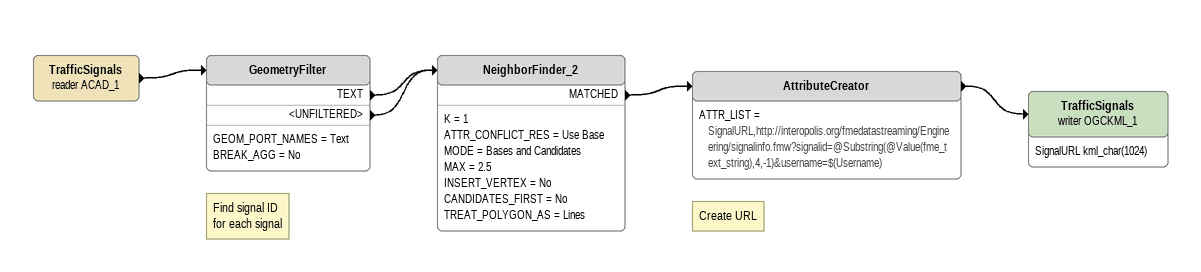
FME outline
TrafficSignals (reader ACAD_1)
    -> GeometryFilter
Note: Find signal ID / for each signal
GeometryFilter
    GEOM_PORT_NAMES = Text
    BREAK_AGG = No
    TEXT -> NeighborFinder_2
    <UNFILTERED> -> NeighborFinder_2
NeighborFinder_2
    K = 1
    ATTR_CONFLICT_RES = Use Base
    MODE = Bases and Candidates
    MAX = 2.5
    INSERT_VERTEX = No
    CANDIDATES_FIRST = No
    TREAT_POLYGON_AS = Lines
    MATCHED -> AttributeCreator
Note: Create URL
AttributeCreator
    ATTR_LIST = SignalURL,http://interopolis.org/fmedatastreaming/Engineering/signalinfo.fmw?signalid=@Substring(@Value(fme_text_string),4,-1)&username=$(Username)
    -> TrafficSignals (writer OGCKML_1)
TrafficSignals (writer OGCKML_1)
    attributes: SignalURL kml_char(1024)
